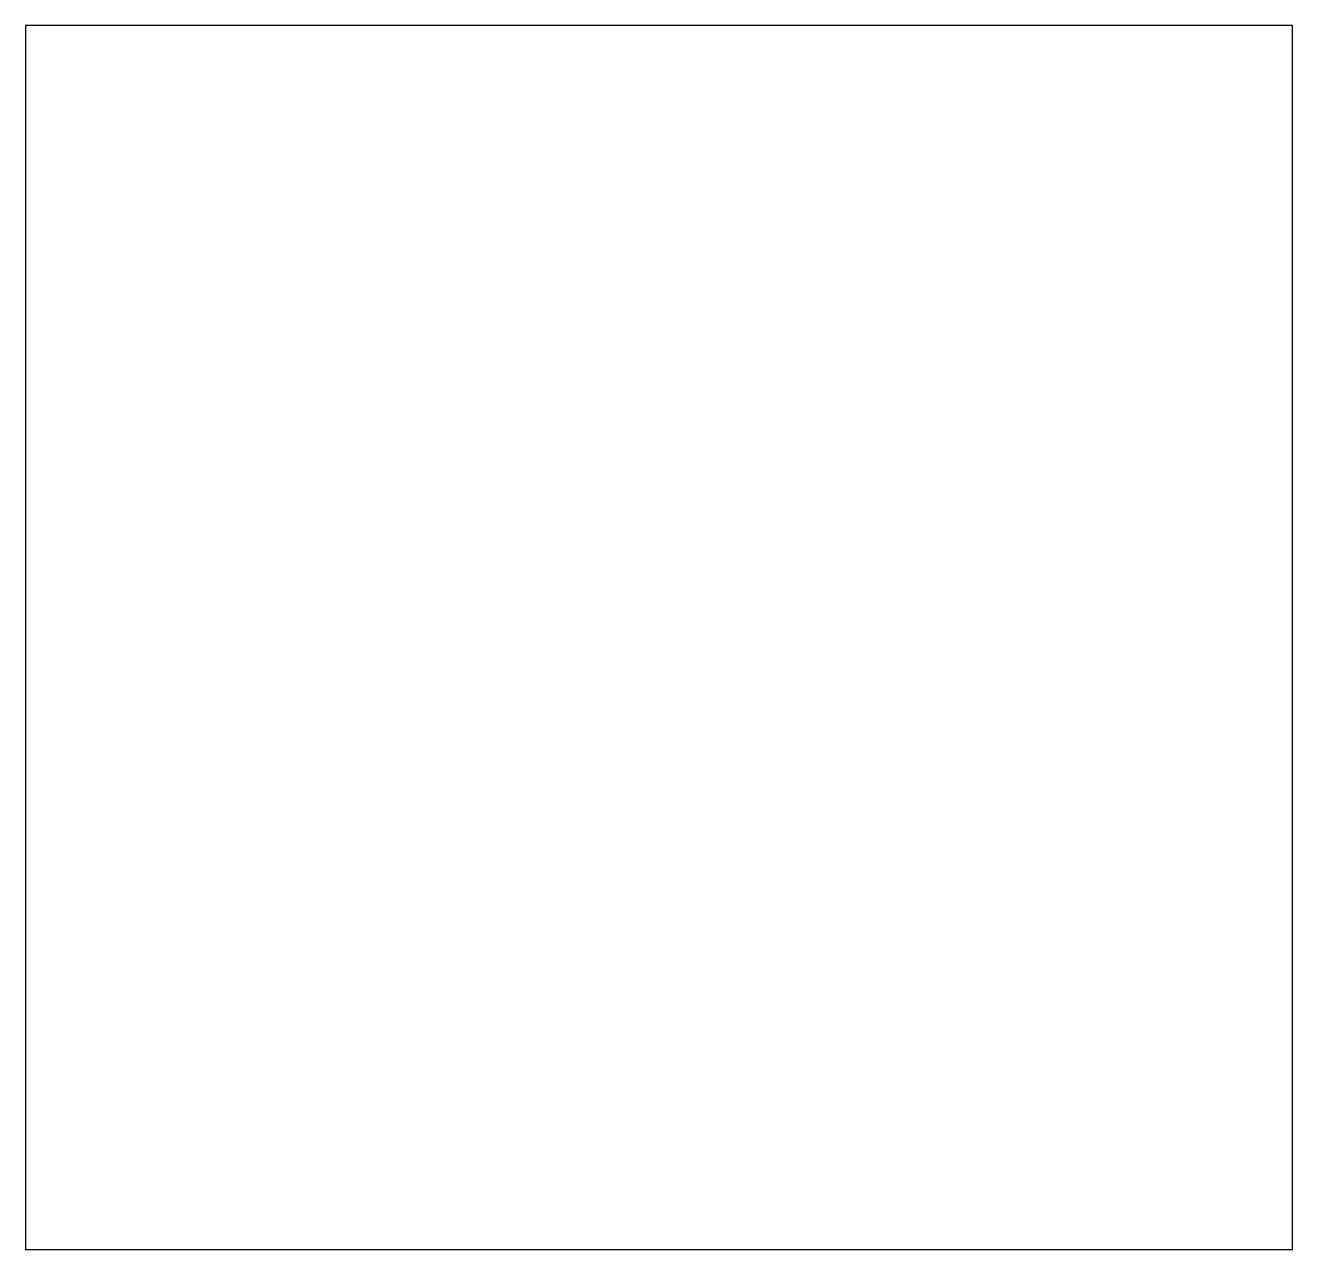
# Model space of a CAD drawing. Header units: millimetres. Extents: x 0 to 37.1, y 0 to 35.8.
import ezdxf

# ---------------------------------------------------------------- set-up
doc = ezdxf.new("R2010")
doc.units = ezdxf.units.MM
doc.layers.add('CAD', color=7, linetype='Continuous')

msp = doc.modelspace()

# ---------------------------------------------------------------- linework, layer by layer
at = {"layer": 'CAD', "linetype": 'Continuous'}
for p, q in [((37.084, 35.814), (0, 35.814)), ((0, 35.814), (0, 0)), ((37.084, 0), (37.084, 35.814)), ((0, 0), (37.084, 0))]:
    msp.add_line(p, q, dxfattribs=at)

doc.saveas('drawing.dxf')
